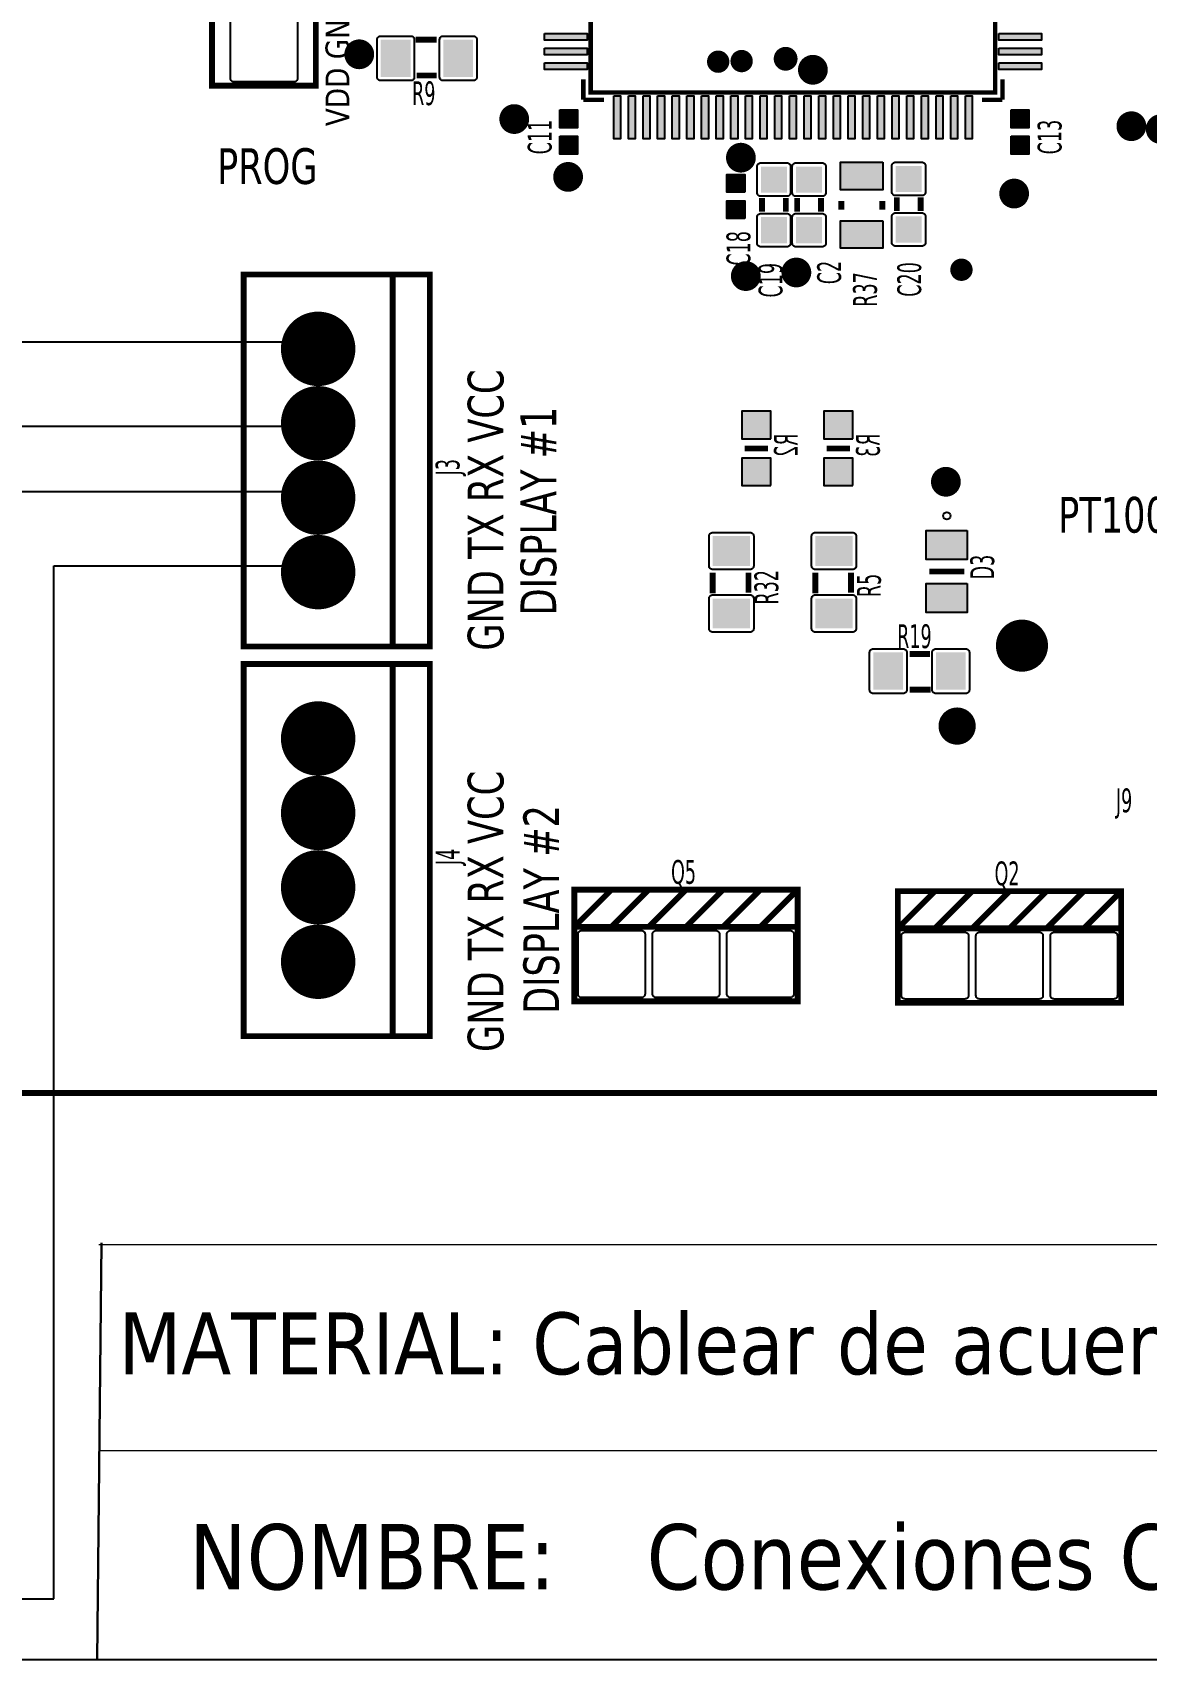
# Model space of a CAD drawing. Header units: millimetres. Extents: x 123.5 to 144.3, y 105.4 to 121.6.
# Drawn here: x 133.332 to 135.576, y 105.405 to 108.685 of the extents above; entities that cross this region are included whole.
import ezdxf

# ---------------------------------------------------------------- set-up
doc = ezdxf.new("R2010")
doc.units = ezdxf.units.MM
doc.linetypes.add('CENTERX2', pattern=[20.32, 12.7, -2.54, 2.54, -2.54])
doc.layers.add('DESC', color=250, linetype='Continuous')
doc.layers.add('WIRES', color=7, linetype='Continuous')
doc.styles.add('SLDTEXTSTYLE0', font='tahoma.ttf')
doc.styles.get("Standard").update_dxf_attribs({"font": 'tahoma.ttf'})

# ---------------------------------------------------------------- blocks, each defined once
blk = doc.blocks.new('RPAD')
blk.add_trace([(-0.5, -0.5), (-0.5, 0.5), (0.5, -0.5), (0.5, 0.5)])
blk = doc.blocks.new('EPAD')
at = {"const_width": 0.5}
blk.add_lwpolyline([(-0.25, 0, 1), (0.25, 0, 1)], format="xyb", close=True, dxfattribs=at)
blk = doc.blocks.new('psocboardV2')
for points, const_width in [([(113.3921, 109.2416), (120.0378, 109.2416), (120.0378, 112.3558), (113.3921, 112.3558), (113.3921, 109.2416)], 0.00787), ([(113.3921, 109.2416), (120.0378, 109.2416), (120.0378, 112.3558), (113.3921, 112.3558), (113.3921, 109.2416)], 0.00787), ([(113.3921, 109.2416), (120.0378, 109.2416), (120.0378, 112.3558), (113.3921, 112.3558), (113.3921, 109.2416)], 0.00787), ([(117.6696, 111.1294), (117.6696, 110.5861), (118.213, 110.5861), (118.213, 111.1294), (117.6696, 111.1294)], 0.006), ([(117.6696, 111.1294), (117.6696, 110.5861), (118.213, 110.5861), (118.213, 111.1294), (117.6696, 111.1294)], 0.006), ([(117.6696, 111.1294), (117.6696, 110.5861), (118.213, 110.5861), (118.213, 111.1294), (117.6696, 111.1294)], 0.006), ([(117.161, 110.5952), (117.3004, 110.5952), (117.3004, 111.0952), (117.161, 111.0952), (117.161, 110.5952)], 0.00787), ([(117.161, 110.5952), (117.3004, 110.5952), (117.3004, 111.0952), (117.161, 111.0952), (117.161, 110.5952)], 0.00787), ([(117.161, 110.5952), (117.3004, 110.5952), (117.3004, 111.0952), (117.161, 111.0952), (117.161, 110.5952)], 0.00787), ([(117.4627, 110.657), (117.4347, 110.657)], 0.00787), ([(117.4627, 110.657), (117.4347, 110.657)], 0.00787), ([(117.4627, 110.657), (117.4347, 110.657)], 0.00787), ([(117.4627, 110.609), (117.4357, 110.609)], 0.00787), ([(117.4627, 110.609), (117.4357, 110.609)], 0.00787), ([(117.4627, 110.609), (117.4357, 110.609)], 0.00787), ([(117.6598, 110.6038), (117.6598, 110.5763)], 0.006), ([(117.6598, 110.6038), (117.6598, 110.5763)], 0.006), ([(117.6598, 110.6038), (117.6598, 110.5763)], 0.006), ([(118.2228, 110.5763), (118.2228, 110.6038)], 0.006), ([(118.2228, 110.5763), (118.2228, 110.6038)], 0.006), ([(118.2228, 110.5763), (118.2228, 110.6038)], 0.006), ([(117.6598, 110.5763), (117.6874, 110.5763)], 0.006), ([(117.6598, 110.5763), (117.6874, 110.5763)], 0.006), ([(117.6598, 110.5763), (117.6874, 110.5763)], 0.006), ([(118.1952, 110.5763), (118.2228, 110.5763)], 0.006), ([(118.1952, 110.5763), (118.2228, 110.5763)], 0.006), ([(118.1952, 110.5763), (118.2228, 110.5763)], 0.006), ([(117.8997, 110.4261), (117.8997, 110.4441)], 0.00787), ([(117.8997, 110.4261), (117.8997, 110.4441)], 0.00787), ([(117.8997, 110.4261), (117.8997, 110.4441)], 0.00787), ([(117.9317, 110.4261), (117.9317, 110.4441)], 0.00787), ([(117.9317, 110.4261), (117.9317, 110.4441)], 0.00787), ([(117.9317, 110.4261), (117.9317, 110.4441)], 0.00787), ([(117.947, 110.4261), (117.947, 110.4441)], 0.00787), ([(117.947, 110.4261), (117.947, 110.4441)], 0.00787), ([(117.947, 110.4261), (117.947, 110.4441)], 0.00787), ([(117.979, 110.4261), (117.979, 110.4441)], 0.00787), ([(117.979, 110.4261), (117.979, 110.4441)], 0.00787), ([(117.979, 110.4261), (117.979, 110.4441)], 0.00787), ([(118.0808, 110.445), (118.0808, 110.427)], 0.00787), ([(118.0808, 110.445), (118.0808, 110.427)], 0.00787), ([(118.0808, 110.445), (118.0808, 110.427)], 0.00787), ([(118.1128, 110.445), (118.1128, 110.427)], 0.00787), ([(118.1128, 110.445), (118.1128, 110.427)], 0.00787), ([(118.1128, 110.445), (118.1128, 110.427)], 0.00787), ([(118.0063, 110.4405), (118.0063, 110.4286)], 0.00787), ([(118.0063, 110.4405), (118.0063, 110.4286)], 0.00787), ([(118.0063, 110.4405), (118.0063, 110.4286)], 0.00787), ([(118.0614, 110.4405), (118.0614, 110.4286)], 0.00787), ([(118.0614, 110.4405), (118.0614, 110.4286)], 0.00787), ([(118.0614, 110.4405), (118.0614, 110.4286)], 0.00787), ([(117.2035, 109.8416), (117.4535, 109.8416), (117.4535, 110.3416), (117.2035, 110.3416), (117.2035, 109.8416)], 0.00787), ([(117.2035, 109.8416), (117.4535, 109.8416), (117.4535, 110.3416), (117.2035, 110.3416), (117.2035, 109.8416)], 0.00787), ([(117.2035, 109.8416), (117.4535, 109.8416), (117.4535, 110.3416), (117.2035, 110.3416), (117.2035, 109.8416)], 0.00787), ([(117.4035, 110.3416), (117.4035, 109.8416)], 0.00787), ([(117.4035, 110.3416), (117.4035, 109.8416)], 0.00787), ([(117.4035, 110.3416), (117.4035, 109.8416)], 0.00787), ([(117.9078, 110.1078), (117.8763, 110.1078)], 0.00787), ([(117.9078, 110.1078), (117.8763, 110.1078)], 0.00787), ([(117.9078, 110.1078), (117.8763, 110.1078)], 0.00787), ([(118.0181, 110.1078), (117.9866, 110.1078)], 0.00787), ([(118.0181, 110.1078), (117.9866, 110.1078)], 0.00787), ([(118.0181, 110.1078), (117.9866, 110.1078)], 0.00787), ([(117.8336, 109.941), (117.8336, 109.913)], 0.00787), ([(117.8336, 109.941), (117.8336, 109.913)], 0.00787), ([(117.8336, 109.941), (117.8336, 109.913)], 0.00787), ([(117.8816, 109.941), (117.8816, 109.914)], 0.00787), ([(117.8816, 109.941), (117.8816, 109.914)], 0.00787), ([(117.8816, 109.941), (117.8816, 109.914)], 0.00787), ([(117.9714, 109.941), (117.9714, 109.913)], 0.00787), ([(117.9714, 109.941), (117.9714, 109.913)], 0.00787), ([(117.9714, 109.941), (117.9714, 109.913)], 0.00787), ([(118.0194, 109.941), (118.0194, 109.914)], 0.00787), ([(118.0194, 109.941), (118.0194, 109.914)], 0.00787), ([(118.0194, 109.941), (118.0194, 109.914)], 0.00787), ([(118.1716, 109.9424), (118.1244, 109.9424)], 0.00787), ([(118.1716, 109.9424), (118.1244, 109.9424)], 0.00787), ([(118.1716, 109.9424), (118.1244, 109.9424)], 0.00787), ([(118.0983, 109.8316), (118.1253, 109.8316)], 0.00787), ([(118.0983, 109.8316), (118.1253, 109.8316)], 0.00787), ([(118.0983, 109.8316), (118.1253, 109.8316)], 0.00787), ([(117.2035, 109.318), (117.4535, 109.318), (117.4535, 109.818), (117.2035, 109.818), (117.2035, 109.318)], 0.00787), ([(117.2035, 109.318), (117.4535, 109.318), (117.4535, 109.818), (117.2035, 109.818), (117.2035, 109.318)], 0.00787), ([(117.2035, 109.318), (117.4535, 109.318), (117.4535, 109.818), (117.2035, 109.818), (117.2035, 109.318)], 0.00787), ([(117.4035, 109.818), (117.4035, 109.318)], 0.00787), ([(117.4035, 109.818), (117.4035, 109.318)], 0.00787), ([(117.4035, 109.818), (117.4035, 109.318)], 0.00787), ([(118.0983, 109.7836), (118.1263, 109.7836)], 0.00787), ([(118.0983, 109.7836), (118.1263, 109.7836)], 0.00787), ([(118.0983, 109.7836), (118.1263, 109.7836)], 0.00787), ([(117.6476, 109.4649), (117.6476, 109.5149), (117.9476, 109.5149), (117.9476, 109.4649)], 0.00787), ([(117.6476, 109.4649), (117.6976, 109.5149)], 0.00787), ([(117.6476, 109.4649), (117.6476, 109.5149), (117.9476, 109.5149), (117.9476, 109.4649)], 0.00787), ([(117.6476, 109.4649), (117.6976, 109.5149)], 0.00787), ([(117.6476, 109.4649), (117.6476, 109.5149), (117.9476, 109.5149), (117.9476, 109.4649)], 0.00787), ([(117.6476, 109.4649), (117.6976, 109.5149)], 0.00787), ([(117.6976, 109.4649), (117.7476, 109.5149)], 0.00787), ([(117.6976, 109.4649), (117.7476, 109.5149)], 0.00787), ([(117.6976, 109.4649), (117.7476, 109.5149)], 0.00787), ([(117.7476, 109.4649), (117.7976, 109.5149)], 0.00787), ([(117.7476, 109.4649), (117.7976, 109.5149)], 0.00787), ([(117.7476, 109.4649), (117.7976, 109.5149)], 0.00787), ([(117.7976, 109.4649), (117.8476, 109.5149)], 0.00787), ([(117.7976, 109.4649), (117.8476, 109.5149)], 0.00787), ([(117.7976, 109.4649), (117.8476, 109.5149)], 0.00787), ([(117.8476, 109.4649), (117.8976, 109.5149)], 0.00787), ([(117.8476, 109.4649), (117.8976, 109.5149)], 0.00787), ([(117.8476, 109.4649), (117.8976, 109.5149)], 0.00787), ([(117.8976, 109.4649), (117.9476, 109.5149)], 0.00787), ([(117.8976, 109.4649), (117.9476, 109.5149)], 0.00787), ([(117.8976, 109.4649), (117.9476, 109.5149)], 0.00787), ([(118.0822, 109.4629), (118.0822, 109.5129), (118.3822, 109.5129), (118.3822, 109.4629)], 0.00787), ([(118.0822, 109.4629), (118.1322, 109.5129)], 0.00787), ([(118.0822, 109.4629), (118.0822, 109.5129), (118.3822, 109.5129), (118.3822, 109.4629)], 0.00787), ([(118.0822, 109.4629), (118.1322, 109.5129)], 0.00787), ([(118.0822, 109.4629), (118.0822, 109.5129), (118.3822, 109.5129), (118.3822, 109.4629)], 0.00787), ([(118.0822, 109.4629), (118.1322, 109.5129)], 0.00787), ([(118.1322, 109.4629), (118.1822, 109.5129)], 0.00787), ([(118.1322, 109.4629), (118.1822, 109.5129)], 0.00787), ([(118.1322, 109.4629), (118.1822, 109.5129)], 0.00787), ([(118.1822, 109.4629), (118.2322, 109.5129)], 0.00787), ([(118.1822, 109.4629), (118.2322, 109.5129)], 0.00787), ([(118.1822, 109.4629), (118.2322, 109.5129)], 0.00787), ([(118.2322, 109.4629), (118.2822, 109.5129)], 0.00787), ([(118.2322, 109.4629), (118.2822, 109.5129)], 0.00787), ([(118.2322, 109.4629), (118.2822, 109.5129)], 0.00787), ([(118.2822, 109.4629), (118.3322, 109.5129)], 0.00787), ([(118.2822, 109.4629), (118.3322, 109.5129)], 0.00787), ([(118.2822, 109.4629), (118.3322, 109.5129)], 0.00787), ([(118.3322, 109.4629), (118.3822, 109.5129)], 0.00787), ([(118.3322, 109.4629), (118.3822, 109.5129)], 0.00787), ([(118.3322, 109.4629), (118.3822, 109.5129)], 0.00787), ([(117.6476, 109.3649), (117.9476, 109.3649), (117.9476, 109.4649), (117.6476, 109.4649), (117.6476, 109.3649)], 0.00787), ([(117.6476, 109.3649), (117.9476, 109.3649), (117.9476, 109.4649), (117.6476, 109.4649), (117.6476, 109.3649)], 0.00787), ([(117.6476, 109.3649), (117.9476, 109.3649), (117.9476, 109.4649), (117.6476, 109.4649), (117.6476, 109.3649)], 0.00787), ([(118.0822, 109.3629), (118.3822, 109.3629), (118.3822, 109.4629), (118.0822, 109.4629), (118.0822, 109.3629)], 0.00787), ([(118.0822, 109.3629), (118.3822, 109.3629), (118.3822, 109.4629), (118.0822, 109.4629), (118.0822, 109.3629)], 0.00787), ([(118.0822, 109.3629), (118.3822, 109.3629), (118.3822, 109.4629), (118.0822, 109.4629), (118.0822, 109.3629)], 0.00787)]:
    blk.add_lwpolyline(points, dxfattribs=dict(const_width=const_width))
blk.add_lwpolyline([(117.2757, 110.6852), (117.2757, 110.6052), (117.2756, 110.6042), (117.2753, 110.6032), (117.2748, 110.6024), (117.2742, 110.6016), (117.2735, 110.601), (117.2726, 110.6006), (117.2717, 110.6003), (117.2707, 110.6002), (117.1907, 110.6002), (117.1896, 110.6003), (117.1887, 110.6006), (117.1879, 110.601), (117.1871, 110.6016), (117.1865, 110.6024), (117.1861, 110.6032), (117.1858, 110.6042), (117.1857, 110.6052), (117.1857, 110.6052), (117.1857, 110.6852)])
for points in [[(117.6074, 110.6654), (117.6649, 110.6654), (117.6649, 110.6564), (117.6074, 110.6564), (117.6074, 110.6654)], [(118.2177, 110.6654), (118.2752, 110.6654), (118.2752, 110.6564), (118.2177, 110.6564), (118.2177, 110.6654)], [(117.4277, 110.602), (117.3877, 110.602), (117.3867, 110.6021), (117.3858, 110.6024), (117.3849, 110.6028), (117.3842, 110.6034), (117.3836, 110.6042), (117.3831, 110.605), (117.3828, 110.606), (117.3827, 110.607), (117.3827, 110.657), (117.3828, 110.658), (117.3831, 110.659), (117.3836, 110.6598), (117.3842, 110.6605), (117.3849, 110.6612), (117.3858, 110.6616), (117.3867, 110.6619), (117.3877, 110.662), (117.4277, 110.662), (117.4288, 110.6619), (117.4297, 110.6616), (117.4306, 110.6612), (117.4313, 110.6605), (117.4319, 110.6598), (117.4324, 110.659), (117.4326, 110.658), (117.4327, 110.657), (117.4327, 110.607), (117.4326, 110.606), (117.4324, 110.605), (117.4319, 110.6042), (117.4313, 110.6034), (117.4306, 110.6028), (117.4297, 110.6024), (117.4288, 110.6021), (117.4277, 110.602)], [(117.5117, 110.602), (117.4717, 110.602), (117.4707, 110.6021), (117.4698, 110.6024), (117.4689, 110.6028), (117.4682, 110.6034), (117.4676, 110.6042), (117.4671, 110.605), (117.4668, 110.606), (117.4667, 110.607), (117.4667, 110.657), (117.4668, 110.658), (117.4671, 110.659), (117.4676, 110.6598), (117.4682, 110.6605), (117.4689, 110.6612), (117.4698, 110.6616), (117.4707, 110.6619), (117.4717, 110.662), (117.5117, 110.662), (117.5128, 110.6619), (117.5137, 110.6616), (117.5146, 110.6612), (117.5153, 110.6605), (117.5159, 110.6598), (117.5164, 110.659), (117.5166, 110.658), (117.5167, 110.657), (117.5167, 110.607), (117.5166, 110.606), (117.5164, 110.605), (117.5159, 110.6042), (117.5153, 110.6034), (117.5146, 110.6028), (117.5137, 110.6024), (117.5128, 110.6021), (117.5117, 110.602)], [(117.6074, 110.6457), (117.6649, 110.6457), (117.6649, 110.6367), (117.6074, 110.6367), (117.6074, 110.6457)], [(118.2177, 110.6457), (118.2752, 110.6457), (118.2752, 110.6367), (118.2177, 110.6367), (118.2177, 110.6457)], [(117.6074, 110.6261), (117.6649, 110.6261), (117.6649, 110.6171), (117.6074, 110.6171), (117.6074, 110.6261)], [(118.2177, 110.6261), (118.2752, 110.6261), (118.2752, 110.6171), (118.2177, 110.6171), (118.2177, 110.6261)], [(117.7006, 110.5814), (117.7096, 110.5814), (117.7096, 110.5239), (117.7006, 110.5239), (117.7006, 110.5814)], [(117.7203, 110.5814), (117.7293, 110.5814), (117.7293, 110.5239), (117.7203, 110.5239), (117.7203, 110.5814)], [(117.7399, 110.5814), (117.7489, 110.5814), (117.7489, 110.5239), (117.7399, 110.5239), (117.7399, 110.5814)], [(117.7596, 110.5814), (117.7686, 110.5814), (117.7686, 110.5239), (117.7596, 110.5239), (117.7596, 110.5814)], [(117.7793, 110.5814), (117.7883, 110.5814), (117.7883, 110.5239), (117.7793, 110.5239), (117.7793, 110.5814)], [(117.799, 110.5814), (117.808, 110.5814), (117.808, 110.5239), (117.799, 110.5239), (117.799, 110.5814)], [(117.8187, 110.5814), (117.8277, 110.5814), (117.8277, 110.5239), (117.8187, 110.5239), (117.8187, 110.5814)], [(117.8384, 110.5814), (117.8474, 110.5814), (117.8474, 110.5239), (117.8384, 110.5239), (117.8384, 110.5814)], [(117.8581, 110.5814), (117.8671, 110.5814), (117.8671, 110.5239), (117.8581, 110.5239), (117.8581, 110.5814)], [(117.8777, 110.5814), (117.8867, 110.5814), (117.8867, 110.5239), (117.8777, 110.5239), (117.8777, 110.5814)], [(117.8974, 110.5814), (117.9064, 110.5814), (117.9064, 110.5239), (117.8974, 110.5239), (117.8974, 110.5814)], [(117.9171, 110.5814), (117.9261, 110.5814), (117.9261, 110.5239), (117.9171, 110.5239), (117.9171, 110.5814)], [(117.9368, 110.5814), (117.9458, 110.5814), (117.9458, 110.5239), (117.9368, 110.5239), (117.9368, 110.5814)], [(117.9565, 110.5814), (117.9655, 110.5814), (117.9655, 110.5239), (117.9565, 110.5239), (117.9565, 110.5814)], [(117.9762, 110.5814), (117.9852, 110.5814), (117.9852, 110.5239), (117.9762, 110.5239), (117.9762, 110.5814)], [(117.9959, 110.5814), (118.0049, 110.5814), (118.0049, 110.5239), (117.9959, 110.5239), (117.9959, 110.5814)], [(118.0155, 110.5814), (118.0245, 110.5814), (118.0245, 110.5239), (118.0155, 110.5239), (118.0155, 110.5814)], [(118.0352, 110.5814), (118.0442, 110.5814), (118.0442, 110.5239), (118.0352, 110.5239), (118.0352, 110.5814)], [(118.0549, 110.5814), (118.0639, 110.5814), (118.0639, 110.5239), (118.0549, 110.5239), (118.0549, 110.5814)], [(118.0746, 110.5814), (118.0836, 110.5814), (118.0836, 110.5239), (118.0746, 110.5239), (118.0746, 110.5814)], [(118.0943, 110.5814), (118.1033, 110.5814), (118.1033, 110.5239), (118.0943, 110.5239), (118.0943, 110.5814)], [(118.114, 110.5814), (118.123, 110.5814), (118.123, 110.5239), (118.114, 110.5239), (118.114, 110.5814)], [(118.1336, 110.5814), (118.1426, 110.5814), (118.1426, 110.5239), (118.1336, 110.5239), (118.1336, 110.5814)], [(118.1533, 110.5814), (118.1623, 110.5814), (118.1623, 110.5239), (118.1533, 110.5239), (118.1533, 110.5814)], [(118.173, 110.5814), (118.182, 110.5814), (118.182, 110.5239), (118.173, 110.5239), (118.173, 110.5814)], [(117.6281, 110.5627), (117.6521, 110.5627), (117.6521, 110.5387), (117.6281, 110.5387), (117.6281, 110.5627)], [(118.2344, 110.5627), (118.2584, 110.5627), (118.2584, 110.5387), (118.2344, 110.5387), (118.2344, 110.5627)], [(117.6281, 110.5273), (117.6521, 110.5273), (117.6521, 110.5033), (117.6281, 110.5033), (117.6281, 110.5273)], [(118.2344, 110.5273), (118.2584, 110.5273), (118.2584, 110.5033), (118.2344, 110.5033), (118.2344, 110.5273)], [(117.8932, 110.4516), (117.8932, 110.4866), (117.8933, 110.4876), (117.8936, 110.4886), (117.894, 110.4894), (117.8947, 110.4901), (117.8954, 110.4907), (117.8962, 110.4912), (117.8972, 110.4915), (117.8982, 110.4916), (117.9332, 110.4916), (117.9342, 110.4915), (117.9352, 110.4912), (117.936, 110.4907), (117.9368, 110.4901), (117.9374, 110.4894), (117.9378, 110.4886), (117.9381, 110.4876), (117.9382, 110.4866), (117.9382, 110.4516), (117.9381, 110.4506), (117.9378, 110.4496), (117.9374, 110.4488), (117.9368, 110.448), (117.936, 110.4474), (117.9352, 110.447), (117.9342, 110.4467), (117.9332, 110.4466), (117.8982, 110.4466), (117.8972, 110.4467), (117.8962, 110.447), (117.8954, 110.4474), (117.8947, 110.448), (117.894, 110.4488), (117.8936, 110.4496), (117.8933, 110.4506), (117.8932, 110.4516)], [(117.9405, 110.4516), (117.9405, 110.4866), (117.9406, 110.4876), (117.9408, 110.4886), (117.9413, 110.4894), (117.9419, 110.4901), (117.9426, 110.4907), (117.9435, 110.4912), (117.9444, 110.4915), (117.9455, 110.4916), (117.9805, 110.4916), (117.9815, 110.4915), (117.9824, 110.4912), (117.9833, 110.4907), (117.984, 110.4901), (117.9846, 110.4894), (117.9851, 110.4886), (117.9854, 110.4876), (117.9855, 110.4866), (117.9855, 110.4516), (117.9854, 110.4506), (117.9851, 110.4496), (117.9846, 110.4488), (117.984, 110.448), (117.9833, 110.4474), (117.9824, 110.447), (117.9815, 110.4467), (117.9805, 110.4466), (117.9455, 110.4466), (117.9444, 110.4467), (117.9435, 110.447), (117.9426, 110.4474), (117.9419, 110.448), (117.9413, 110.4488), (117.9408, 110.4496), (117.9406, 110.4506), (117.9405, 110.4516)], [(118.0623, 110.4924), (118.0623, 110.4554), (118.0053, 110.4554), (118.0053, 110.4924), (118.0623, 110.4924)], [(118.1193, 110.4875), (118.1193, 110.4525), (118.1192, 110.4515), (118.1189, 110.4505), (118.1185, 110.4497), (118.1179, 110.4489), (118.1171, 110.4483), (118.1163, 110.4479), (118.1153, 110.4476), (118.1143, 110.4475), (118.0793, 110.4475), (118.0783, 110.4476), (118.0773, 110.4479), (118.0765, 110.4483), (118.0758, 110.4489), (118.0752, 110.4497), (118.0747, 110.4505), (118.0744, 110.4515), (118.0743, 110.4525), (118.0743, 110.4875), (118.0744, 110.4885), (118.0747, 110.4894), (118.0752, 110.4903), (118.0758, 110.491), (118.0765, 110.4916), (118.0773, 110.4921), (118.0783, 110.4924), (118.0793, 110.4925), (118.1143, 110.4925), (118.1153, 110.4924), (118.1163, 110.4921), (118.1171, 110.4916), (118.1179, 110.491), (118.1185, 110.4903), (118.1189, 110.4894), (118.1192, 110.4885), (118.1193, 110.4875)], [(117.8765, 110.4521), (117.8525, 110.4521), (117.8525, 110.4761), (117.8765, 110.4761), (117.8765, 110.4521)], [(117.8765, 110.4166), (117.8525, 110.4166), (117.8525, 110.4406), (117.8765, 110.4406), (117.8765, 110.4166)], [(117.8932, 110.3836), (117.8932, 110.4186), (117.8933, 110.4196), (117.8936, 110.4206), (117.894, 110.4214), (117.8947, 110.4221), (117.8954, 110.4227), (117.8962, 110.4232), (117.8972, 110.4235), (117.8982, 110.4236), (117.9332, 110.4236), (117.9342, 110.4235), (117.9352, 110.4232), (117.936, 110.4227), (117.9368, 110.4221), (117.9374, 110.4214), (117.9378, 110.4206), (117.9381, 110.4196), (117.9382, 110.4186), (117.9382, 110.3836), (117.9381, 110.3826), (117.9378, 110.3816), (117.9374, 110.3808), (117.9368, 110.38), (117.936, 110.3794), (117.9352, 110.379), (117.9342, 110.3787), (117.9332, 110.3786), (117.8982, 110.3786), (117.8972, 110.3787), (117.8962, 110.379), (117.8954, 110.3794), (117.8947, 110.38), (117.894, 110.3808), (117.8936, 110.3816), (117.8933, 110.3826), (117.8932, 110.3836)], [(117.9405, 110.3836), (117.9405, 110.4186), (117.9406, 110.4196), (117.9408, 110.4206), (117.9413, 110.4214), (117.9419, 110.4221), (117.9426, 110.4227), (117.9435, 110.4232), (117.9444, 110.4235), (117.9455, 110.4236), (117.9805, 110.4236), (117.9815, 110.4235), (117.9824, 110.4232), (117.9833, 110.4227), (117.984, 110.4221), (117.9846, 110.4214), (117.9851, 110.4206), (117.9854, 110.4196), (117.9855, 110.4186), (117.9855, 110.3836), (117.9854, 110.3826), (117.9851, 110.3816), (117.9846, 110.3808), (117.984, 110.38), (117.9833, 110.3794), (117.9824, 110.379), (117.9815, 110.3787), (117.9805, 110.3786), (117.9455, 110.3786), (117.9444, 110.3787), (117.9435, 110.379), (117.9426, 110.3794), (117.9419, 110.38), (117.9413, 110.3808), (117.9408, 110.3816), (117.9406, 110.3826), (117.9405, 110.3836)], [(118.0623, 110.4137), (118.0623, 110.3767), (118.0053, 110.3767), (118.0053, 110.4137), (118.0623, 110.4137)], [(118.1193, 110.4195), (118.1193, 110.3845), (118.1192, 110.3835), (118.1189, 110.3825), (118.1185, 110.3817), (118.1179, 110.3809), (118.1171, 110.3803), (118.1163, 110.3799), (118.1153, 110.3796), (118.1143, 110.3795), (118.0793, 110.3795), (118.0783, 110.3796), (118.0773, 110.3799), (118.0765, 110.3803), (118.0758, 110.3809), (118.0752, 110.3817), (118.0747, 110.3825), (118.0744, 110.3835), (118.0743, 110.3845), (118.0743, 110.4195), (118.0744, 110.4205), (118.0747, 110.4214), (118.0752, 110.4223), (118.0758, 110.423), (118.0765, 110.4236), (118.0773, 110.4241), (118.0783, 110.4244), (118.0793, 110.4245), (118.1143, 110.4245), (118.1153, 110.4244), (118.1163, 110.4241), (118.1171, 110.4236), (118.1179, 110.423), (118.1185, 110.4223), (118.1189, 110.4214), (118.1192, 110.4205), (118.1193, 110.4195)], [(117.9116, 110.1208), (117.9116, 110.1578), (117.8726, 110.1578), (117.8726, 110.1208), (117.9116, 110.1208)], [(118.0218, 110.1208), (118.0218, 110.1578), (117.9828, 110.1578), (117.9828, 110.1208), (118.0218, 110.1208)], [(117.9116, 110.0578), (117.9116, 110.0948), (117.8726, 110.0948), (117.8726, 110.0578), (117.9116, 110.0578)], [(118.0218, 110.0578), (118.0218, 110.0948), (117.9828, 110.0948), (117.9828, 110.0578), (118.0218, 110.0578)], [(117.8886, 109.99), (117.8886, 109.95), (117.8885, 109.949), (117.8882, 109.948), (117.8878, 109.9472), (117.8872, 109.9464), (117.8864, 109.9458), (117.8856, 109.9454), (117.8846, 109.9451), (117.8836, 109.945), (117.8336, 109.945), (117.8326, 109.9451), (117.8317, 109.9454), (117.8308, 109.9458), (117.8301, 109.9464), (117.8295, 109.9472), (117.829, 109.948), (117.8287, 109.949), (117.8286, 109.95), (117.8286, 109.99), (117.8287, 109.991), (117.829, 109.9919), (117.8295, 109.9928), (117.8301, 109.9935), (117.8308, 109.9941), (117.8317, 109.9946), (117.8326, 109.9949), (117.8336, 109.995), (117.8836, 109.995), (117.8846, 109.9949), (117.8856, 109.9946), (117.8864, 109.9941), (117.8872, 109.9935), (117.8878, 109.9928), (117.8882, 109.9919), (117.8885, 109.991), (117.8886, 109.99)], [(118.0264, 109.99), (118.0264, 109.95), (118.0263, 109.949), (118.026, 109.948), (118.0256, 109.9472), (118.025, 109.9464), (118.0242, 109.9458), (118.0234, 109.9454), (118.0224, 109.9451), (118.0214, 109.945), (117.9714, 109.945), (117.9704, 109.9451), (117.9694, 109.9454), (117.9686, 109.9458), (117.9679, 109.9464), (117.9673, 109.9472), (117.9668, 109.948), (117.9665, 109.949), (117.9664, 109.95), (117.9664, 109.99), (117.9665, 109.991), (117.9668, 109.9919), (117.9673, 109.9928), (117.9679, 109.9935), (117.9686, 109.9941), (117.9694, 109.9946), (117.9704, 109.9949), (117.9714, 109.995), (118.0214, 109.995), (118.0224, 109.9949), (118.0234, 109.9946), (118.0242, 109.9941), (118.025, 109.9935), (118.0256, 109.9928), (118.026, 109.9919), (118.0263, 109.991), (118.0264, 109.99)], [(118.1755, 109.9974), (118.1755, 109.9584), (118.1205, 109.9584), (118.1205, 109.9974), (118.1755, 109.9974)], [(118.1755, 109.9265), (118.1755, 109.8875), (118.1205, 109.8875), (118.1205, 109.9265), (118.1755, 109.9265)], [(117.8886, 109.906), (117.8886, 109.866), (117.8885, 109.865), (117.8882, 109.864), (117.8878, 109.8632), (117.8872, 109.8624), (117.8864, 109.8618), (117.8856, 109.8614), (117.8846, 109.8611), (117.8836, 109.861), (117.8336, 109.861), (117.8326, 109.8611), (117.8317, 109.8614), (117.8308, 109.8618), (117.8301, 109.8624), (117.8295, 109.8632), (117.829, 109.864), (117.8287, 109.865), (117.8286, 109.866), (117.8286, 109.906), (117.8287, 109.907), (117.829, 109.9079), (117.8295, 109.9088), (117.8301, 109.9095), (117.8308, 109.9101), (117.8317, 109.9106), (117.8326, 109.9109), (117.8336, 109.911), (117.8836, 109.911), (117.8846, 109.9109), (117.8856, 109.9106), (117.8864, 109.9101), (117.8872, 109.9095), (117.8878, 109.9088), (117.8882, 109.9079), (117.8885, 109.907), (117.8886, 109.906)], [(118.0264, 109.906), (118.0264, 109.866), (118.0263, 109.865), (118.026, 109.864), (118.0256, 109.8632), (118.025, 109.8624), (118.0242, 109.8618), (118.0234, 109.8614), (118.0224, 109.8611), (118.0214, 109.861), (117.9714, 109.861), (117.9704, 109.8611), (117.9694, 109.8614), (117.9686, 109.8618), (117.9679, 109.8624), (117.9673, 109.8632), (117.9668, 109.864), (117.9665, 109.865), (117.9664, 109.866), (117.9664, 109.906), (117.9665, 109.907), (117.9668, 109.9079), (117.9673, 109.9088), (117.9679, 109.9095), (117.9686, 109.9101), (117.9694, 109.9106), (117.9704, 109.9109), (117.9714, 109.911), (118.0214, 109.911), (118.0224, 109.9109), (118.0234, 109.9106), (118.0242, 109.9101), (118.025, 109.9095), (118.0256, 109.9088), (118.026, 109.9079), (118.0263, 109.907), (118.0264, 109.906)], [(118.0493, 109.8386), (118.0893, 109.8386), (118.0903, 109.8385), (118.0912, 109.8382), (118.0921, 109.8377), (118.0928, 109.8371), (118.0934, 109.8364), (118.0939, 109.8355), (118.0942, 109.8346), (118.0943, 109.8336), (118.0943, 109.7836), (118.0942, 109.7825), (118.0939, 109.7816), (118.0934, 109.7807), (118.0928, 109.78), (118.0921, 109.7794), (118.0912, 109.7789), (118.0903, 109.7787), (118.0893, 109.7786), (118.0493, 109.7786), (118.0482, 109.7787), (118.0473, 109.7789), (118.0464, 109.7794), (118.0457, 109.78), (118.0451, 109.7807), (118.0446, 109.7816), (118.0444, 109.7825), (118.0443, 109.7836), (118.0443, 109.8336), (118.0444, 109.8346), (118.0446, 109.8355), (118.0451, 109.8364), (118.0457, 109.8371), (118.0464, 109.8377), (118.0473, 109.8382), (118.0482, 109.8385), (118.0493, 109.8386)], [(118.1333, 109.8386), (118.1733, 109.8386), (118.1743, 109.8385), (118.1752, 109.8382), (118.1761, 109.8377), (118.1768, 109.8371), (118.1774, 109.8364), (118.1779, 109.8355), (118.1782, 109.8346), (118.1783, 109.8336), (118.1783, 109.7836), (118.1782, 109.7825), (118.1779, 109.7816), (118.1774, 109.7807), (118.1768, 109.78), (118.1761, 109.7794), (118.1752, 109.7789), (118.1743, 109.7787), (118.1733, 109.7786), (118.1333, 109.7786), (118.1322, 109.7787), (118.1313, 109.7789), (118.1304, 109.7794), (118.1297, 109.78), (118.1291, 109.7807), (118.1286, 109.7816), (118.1284, 109.7825), (118.1283, 109.7836), (118.1283, 109.8336), (118.1284, 109.8346), (118.1286, 109.8355), (118.1291, 109.8364), (118.1297, 109.8371), (118.1304, 109.8377), (118.1313, 109.8382), (118.1322, 109.8385), (118.1333, 109.8386)], [(117.6576, 109.4599), (117.7376, 109.4599), (117.7386, 109.4598), (117.7396, 109.4595), (117.7404, 109.459), (117.7412, 109.4584), (117.7418, 109.4577), (117.7422, 109.4568), (117.7425, 109.4559), (117.7426, 109.4549), (117.7426, 109.3749), (117.7425, 109.3738), (117.7422, 109.3729), (117.7418, 109.372), (117.7412, 109.3713), (117.7404, 109.3707), (117.7396, 109.3702), (117.7386, 109.37), (117.7376, 109.3699), (117.6576, 109.3699), (117.6566, 109.37), (117.6556, 109.3702), (117.6548, 109.3707), (117.654, 109.3713), (117.6534, 109.372), (117.653, 109.3729), (117.6527, 109.3738), (117.6526, 109.3749), (117.6526, 109.4549), (117.6527, 109.4559), (117.653, 109.4568), (117.6534, 109.4577), (117.654, 109.4584), (117.6548, 109.459), (117.6556, 109.4595), (117.6566, 109.4598), (117.6576, 109.4599)], [(117.7576, 109.4599), (117.8376, 109.4599), (117.8386, 109.4598), (117.8396, 109.4595), (117.8404, 109.459), (117.8412, 109.4584), (117.8418, 109.4577), (117.8422, 109.4568), (117.8425, 109.4559), (117.8426, 109.4549), (117.8426, 109.3749), (117.8425, 109.3738), (117.8422, 109.3729), (117.8418, 109.372), (117.8412, 109.3713), (117.8404, 109.3707), (117.8396, 109.3702), (117.8386, 109.37), (117.8376, 109.3699), (117.7576, 109.3699), (117.7566, 109.37), (117.7556, 109.3702), (117.7548, 109.3707), (117.754, 109.3713), (117.7534, 109.372), (117.753, 109.3729), (117.7527, 109.3738), (117.7526, 109.3749), (117.7526, 109.4549), (117.7527, 109.4559), (117.753, 109.4568), (117.7534, 109.4577), (117.754, 109.4584), (117.7548, 109.459), (117.7556, 109.4595), (117.7566, 109.4598), (117.7576, 109.4599)], [(117.8576, 109.4599), (117.9376, 109.4599), (117.9386, 109.4598), (117.9396, 109.4595), (117.9404, 109.459), (117.9412, 109.4584), (117.9418, 109.4577), (117.9422, 109.4568), (117.9425, 109.4559), (117.9426, 109.4549), (117.9426, 109.3749), (117.9425, 109.3738), (117.9422, 109.3729), (117.9418, 109.372), (117.9412, 109.3713), (117.9404, 109.3707), (117.9396, 109.3702), (117.9386, 109.37), (117.9376, 109.3699), (117.8576, 109.3699), (117.8566, 109.37), (117.8556, 109.3702), (117.8548, 109.3707), (117.854, 109.3713), (117.8534, 109.372), (117.853, 109.3729), (117.8527, 109.3738), (117.8526, 109.3749), (117.8526, 109.4549), (117.8527, 109.4559), (117.853, 109.4568), (117.8534, 109.4577), (117.854, 109.4584), (117.8548, 109.459), (117.8556, 109.4595), (117.8566, 109.4598), (117.8576, 109.4599)], [(118.0922, 109.4579), (118.1722, 109.4579), (118.1733, 109.4578), (118.1742, 109.4575), (118.1751, 109.4571), (118.1758, 109.4564), (118.1764, 109.4557), (118.1769, 109.4549), (118.1771, 109.4539), (118.1772, 109.4529), (118.1772, 109.3729), (118.1771, 109.3719), (118.1769, 109.3709), (118.1764, 109.3701), (118.1758, 109.3693), (118.1751, 109.3687), (118.1742, 109.3683), (118.1733, 109.368), (118.1722, 109.3679), (118.0922, 109.3679), (118.0912, 109.368), (118.0903, 109.3683), (118.0894, 109.3687), (118.0887, 109.3693), (118.0881, 109.3701), (118.0876, 109.3709), (118.0873, 109.3719), (118.0872, 109.3729), (118.0872, 109.4529), (118.0873, 109.4539), (118.0876, 109.4549), (118.0881, 109.4557), (118.0887, 109.4564), (118.0894, 109.4571), (118.0903, 109.4575), (118.0912, 109.4578), (118.0922, 109.4579)], [(118.1922, 109.4579), (118.2722, 109.4579), (118.2733, 109.4578), (118.2742, 109.4575), (118.2751, 109.4571), (118.2758, 109.4564), (118.2764, 109.4557), (118.2769, 109.4549), (118.2771, 109.4539), (118.2772, 109.4529), (118.2772, 109.3729), (118.2771, 109.3719), (118.2769, 109.3709), (118.2764, 109.3701), (118.2758, 109.3693), (118.2751, 109.3687), (118.2742, 109.3683), (118.2733, 109.368), (118.2722, 109.3679), (118.1922, 109.3679), (118.1912, 109.368), (118.1903, 109.3683), (118.1894, 109.3687), (118.1887, 109.3693), (118.1881, 109.3701), (118.1876, 109.3709), (118.1873, 109.3719), (118.1872, 109.3729), (118.1872, 109.4529), (118.1873, 109.4539), (118.1876, 109.4549), (118.1881, 109.4557), (118.1887, 109.4564), (118.1894, 109.4571), (118.1903, 109.4575), (118.1912, 109.4578), (118.1922, 109.4579)], [(118.2922, 109.4579), (118.3722, 109.4579), (118.3733, 109.4578), (118.3742, 109.4575), (118.3751, 109.4571), (118.3758, 109.4564), (118.3764, 109.4557), (118.3769, 109.4549), (118.3771, 109.4539), (118.3772, 109.4529), (118.3772, 109.3729), (118.3771, 109.3719), (118.3769, 109.3709), (118.3764, 109.3701), (118.3758, 109.3693), (118.3751, 109.3687), (118.3742, 109.3683), (118.3733, 109.368), (118.3722, 109.3679), (118.2922, 109.3679), (118.2912, 109.368), (118.2903, 109.3683), (118.2894, 109.3687), (118.2887, 109.3693), (118.2881, 109.3701), (118.2876, 109.3709), (118.2873, 109.3719), (118.2872, 109.3729), (118.2872, 109.4529), (118.2873, 109.4539), (118.2876, 109.4549), (118.2881, 109.4557), (118.2887, 109.4564), (118.2894, 109.4571), (118.2903, 109.4575), (118.2912, 109.4578), (118.2922, 109.4579)]]:
    blk.add_lwpolyline(points, close=True)
blk.add_circle((118.148, 110.0172), 0.00492)
blk.add_circle((118.148, 110.0172), 0.00492)
blk.add_circle((118.148, 110.0172), 0.00492)
for name, p, xscale, yscale in [('RPAD', (117.6362, 110.6609), 0.0575, 0.009), ('RPAD', (118.2464, 110.6609), 0.0575, 0.009), ('EPAD', (117.3587, 110.6374), 0.04, 0.04), ('RPAD', (117.6362, 110.6412), 0.0575, 0.009), ('EPAD', (117.8724, 110.6283), 0.03, 0.03), ('EPAD', (117.9315, 110.6314), 0.032, 0.032), ('RPAD', (118.2464, 110.6412), 0.0575, 0.009), ('RPAD', (117.6362, 110.6216), 0.0575, 0.009), ('EPAD', (117.8409, 110.6275), 0.03, 0.03), ('EPAD', (117.9681, 110.6166), 0.04, 0.04), ('RPAD', (118.2464, 110.6216), 0.0575, 0.009), ('RPAD', (117.7051, 110.5527), 0.009, 0.0575), ('RPAD', (117.7248, 110.5527), 0.009, 0.0575), ('RPAD', (117.7444, 110.5527), 0.009, 0.0575), ('RPAD', (117.7641, 110.5527), 0.009, 0.0575), ('RPAD', (117.7838, 110.5527), 0.009, 0.0575), ('RPAD', (117.8035, 110.5527), 0.009, 0.0575), ('RPAD', (117.8232, 110.5527), 0.009, 0.0575), ('RPAD', (117.8429, 110.5527), 0.009, 0.0575), ('RPAD', (117.8626, 110.5527), 0.009, 0.0575), ('RPAD', (117.8822, 110.5527), 0.009, 0.0575), ('RPAD', (117.9019, 110.5527), 0.009, 0.0575), ('RPAD', (117.9216, 110.5527), 0.009, 0.0575), ('RPAD', (117.9413, 110.5527), 0.009, 0.0575), ('RPAD', (117.961, 110.5527), 0.009, 0.0575), ('RPAD', (117.9807, 110.5527), 0.009, 0.0575), ('RPAD', (118.0004, 110.5527), 0.009, 0.0575), ('RPAD', (118.02, 110.5527), 0.009, 0.0575), ('RPAD', (118.0397, 110.5527), 0.009, 0.0575), ('RPAD', (118.0594, 110.5527), 0.009, 0.0575), ('RPAD', (118.0791, 110.5527), 0.009, 0.0575), ('RPAD', (118.0988, 110.5527), 0.009, 0.0575), ('RPAD', (118.1185, 110.5527), 0.009, 0.0575), ('RPAD', (118.1381, 110.5527), 0.009, 0.0575), ('RPAD', (118.1578, 110.5527), 0.009, 0.0575), ('RPAD', (118.1775, 110.5527), 0.009, 0.0575), ('EPAD', (117.5669, 110.5504), 0.04, 0.04), ('RPAD', (117.6401, 110.5507), 0.024, 0.024), ('RPAD', (118.2464, 110.5507), 0.024, 0.024), ('EPAD', (118.396, 110.5408), 0.04, 0.04), ('EPAD', (118.4354, 110.5369), 0.04, 0.04), ('RPAD', (117.6401, 110.5153), 0.024, 0.024), ('EPAD', (117.8714, 110.4985), 0.04, 0.04), ('RPAD', (118.2464, 110.5153), 0.024, 0.024), ('EPAD', (117.6393, 110.4727), 0.04, 0.04), ('EPAD', (118.2385, 110.4503), 0.04, 0.04), ('EPAD', (117.878, 110.3394), 0.04, 0.04), ('EPAD', (117.9459, 110.3442), 0.04, 0.04), ('EPAD', (118.1677, 110.3479), 0.03, 0.03), ('EPAD', (117.3035, 110.2416), 0.1, 0.1), ('EPAD', (117.3035, 110.1416), 0.1, 0.1), ('EPAD', (117.3035, 110.0416), 0.1, 0.1), ('EPAD', (118.1468, 110.063), 0.04, 0.04), ('EPAD', (117.3035, 109.9416), 0.1, 0.1), ('EPAD', (118.249, 109.8428), 0.07, 0.07), ('RPAD', (118.0693, 109.8086), 0.04, 0.05), ('RPAD', (118.1533, 109.8086), 0.04, 0.05), ('EPAD', (117.3035, 109.718), 0.1, 0.1), ('EPAD', (118.1619, 109.7347), 0.05, 0.05), ('EPAD', (117.3035, 109.618), 0.1, 0.1), ('EPAD', (117.3035, 109.518), 0.1, 0.1), ('EPAD', (117.3035, 109.418), 0.1, 0.1)]:
    blk.add_blockref(name, p, dxfattribs=dict(xscale=xscale, yscale=yscale))
for p, xscale, yscale, rotation in [((117.4077, 110.632), 0.04, 0.05, 180), ((117.4917, 110.632), 0.04, 0.05, 180), ((118.0338, 110.4739), 0.037, 0.057, 270), ((117.8645, 110.4641), 0.024, 0.024, 180), ((117.9157, 110.4691), 0.035, 0.035, 90), ((117.963, 110.4691), 0.035, 0.035, 90), ((118.0968, 110.47), 0.035, 0.035, 270), ((117.8645, 110.4286), 0.024, 0.024, 180), ((117.9157, 110.4011), 0.035, 0.035, 90), ((117.963, 110.4011), 0.035, 0.035, 90), ((118.0338, 110.3952), 0.037, 0.057, 270), ((118.0968, 110.402), 0.035, 0.035, 270), ((117.8921, 110.1393), 0.037, 0.039, 270), ((118.0023, 110.1393), 0.037, 0.039, 270), ((117.8921, 110.0763), 0.037, 0.039, 270), ((118.0023, 110.0763), 0.037, 0.039, 270), ((117.8586, 109.97), 0.04, 0.05, 270), ((117.9964, 109.97), 0.04, 0.05, 270), ((118.148, 109.9779), 0.039, 0.055, 270), ((118.148, 109.907), 0.039, 0.055, 270), ((117.8586, 109.886), 0.04, 0.05, 270), ((117.9964, 109.886), 0.04, 0.05, 270)]:
    blk.add_blockref('RPAD', p, dxfattribs=dict(xscale=xscale, yscale=yscale, rotation=rotation))
for s, height, width, p in [('VDD GND XRES SCK SIO', 0.032, 0.9375, (117.3454, 110.5408)), ('VDD GND XRES SCK SIO', 0.032, 0.9375, (117.3454, 110.5408)), ('VDD GND XRES SCK SIO', 0.032, 0.9375, (117.3454, 110.5408)), ('C11', 0.032, 0.625, (117.6171, 110.503)), ('C11', 0.032, 0.625, (117.6171, 110.503)), ('C11', 0.032, 0.625, (117.6171, 110.503)), ('C13', 0.032, 0.625, (118.3021, 110.503)), ('C13', 0.032, 0.625, (118.3021, 110.503)), ('C13', 0.032, 0.625, (118.3021, 110.503)), ('C18', 0.032, 0.625, (117.8841, 110.3534)), ('C18', 0.032, 0.625, (117.8841, 110.3534)), ('C18', 0.032, 0.625, (117.8841, 110.3534)), ('C19', 0.032, 0.625, (117.9272, 110.3106)), ('C19', 0.032, 0.625, (117.9272, 110.3106)), ('C19', 0.032, 0.625, (117.9272, 110.3106)), ('C2', 0.032, 0.625, (118.0059, 110.3285)), ('C2', 0.032, 0.625, (118.0059, 110.3285)), ('C2', 0.032, 0.625, (118.0059, 110.3285)), ('R37', 0.032, 0.625, (118.0541, 110.2982)), ('R37', 0.032, 0.625, (118.0541, 110.2982)), ('R37', 0.032, 0.625, (118.0541, 110.2982)), ('C20', 0.032, 0.625, (118.1135, 110.3116)), ('C20', 0.032, 0.625, (118.1135, 110.3116)), ('C20', 0.032, 0.625, (118.1135, 110.3116)), ('GND TX RX VCC', 0.048, 0.833333, (117.5524, 109.8361)), ('GND TX RX VCC', 0.048, 0.833333, (117.5524, 109.8361)), ('GND TX RX VCC', 0.048, 0.833333, (117.5524, 109.8361)), ('DISPLAY #1', 0.048, 0.833333, (117.6233, 109.8834)), ('DISPLAY #1', 0.048, 0.833333, (117.6233, 109.8834)), ('DISPLAY #1', 0.048, 0.833333, (117.6233, 109.8834)), ('J3', 0.032, 0.625, (117.4934, 110.0716)), ('J3', 0.032, 0.625, (117.4934, 110.0716)), ('J3', 0.032, 0.625, (117.4934, 110.0716)), ('D3', 0.032, 0.625, (118.2116, 109.9318)), ('D3', 0.032, 0.625, (118.2116, 109.9318)), ('D3', 0.032, 0.625, (118.2116, 109.9318)), ('R32', 0.032, 0.625, (117.9216, 109.898)), ('R32', 0.032, 0.625, (117.9216, 109.898)), ('R32', 0.032, 0.625, (117.9216, 109.898)), ('R5', 0.032, 0.625, (118.0594, 109.908)), ('R5', 0.032, 0.625, (118.0594, 109.908)), ('R5', 0.032, 0.625, (118.0594, 109.908)), ('GND TX RX VCC', 0.048, 0.833333, (117.5524, 109.2968)), ('GND TX RX VCC', 0.048, 0.833333, (117.5524, 109.2968)), ('GND TX RX VCC', 0.048, 0.833333, (117.5524, 109.2968)), ('DISPLAY #2', 0.048, 0.833333, (117.6272, 109.3479)), ('DISPLAY #2', 0.048, 0.833333, (117.6272, 109.3479)), ('DISPLAY #2', 0.048, 0.833333, (117.6272, 109.3479)), ('J4', 0.032, 0.625, (117.4934, 109.548)), ('J4', 0.032, 0.625, (117.4934, 109.548)), ('J4', 0.032, 0.625, (117.4934, 109.548))]:
    blk.add_text(s, height=height, rotation=90, dxfattribs=dict(width=width)).set_placement(p)
for s, height, width, p in [('R9', 0.032, 0.625, (117.4297, 110.5691)), ('R9', 0.032, 0.625, (117.4297, 110.5691)), ('R9', 0.032, 0.625, (117.4297, 110.5691)), ('PROG', 0.048, 0.833333, (117.1677, 110.4632)), ('PROG', 0.048, 0.833333, (117.1677, 110.4632)), ('PROG', 0.048, 0.833333, (117.1677, 110.4632)), ('PT100-3', 0.048, 0.833333, (118.2976, 109.9947)), ('PT100-3', 0.048, 0.833333, (118.2976, 109.9947)), ('PT100-3', 0.048, 0.833333, (118.2976, 109.9947)), ('R19', 0.032, 0.625, (118.0813, 109.8395)), ('R19', 0.032, 0.625, (118.0813, 109.8395)), ('R19', 0.032, 0.625, (118.0813, 109.8395)), ('J9', 0.032, 0.625, (118.3752, 109.6189)), ('J9', 0.032, 0.625, (118.3752, 109.6189)), ('J9', 0.032, 0.625, (118.3752, 109.6189)), ('Q5', 0.032, 0.625, (117.7776, 109.5228)), ('Q5', 0.032, 0.625, (117.7776, 109.5228)), ('Q5', 0.032, 0.625, (117.7776, 109.5228)), ('Q2', 0.032, 0.625, (118.2122, 109.5208)), ('Q2', 0.032, 0.625, (118.2122, 109.5208)), ('Q2', 0.032, 0.625, (118.2122, 109.5208))]:
    blk.add_text(s, height=height, dxfattribs=dict(width=width)).set_placement(p)
at = {"text_generation_flag": 2, "width": 0.625}
for s, p in [('R2', (117.9478, 110.1278)), ('R2', (117.9478, 110.1278)), ('R2', (117.9478, 110.1278)), ('R3', (118.058, 110.1278)), ('R3', (118.058, 110.1278)), ('R3', (118.058, 110.1278))]:
    blk.add_text(s, height=0.032, rotation=90, dxfattribs=at).set_placement(p)

msp = doc.modelspace()

# ---------------------------------------------------------------- linework, layer by layer
at = {"color": 7, "linetype": 'Continuous', "lineweight": 30}
msp.add_line((133.4704, 106.2452), (133.462, 105.4055), dxfattribs=at)
at = {"color": 7, "linetype": 'Continuous', "lineweight": 0}
for p, q in [((139.6906, 106.2413), (133.4651, 106.2413)), ((144.2555, 105.8263), (133.4651, 105.8263))]:
    msp.add_line(p, q, dxfattribs=at)
at = {"color": 7, "linetype": 'Continuous'}
msp.add_line((123.5055, 105.4055), (144.2555, 105.4055), dxfattribs=at)
at = {"color": 7, "linetype": 'CENTERX2', "lineweight": 0}
msp.add_line((133.462, 105.4055), (144.2555, 105.4055), dxfattribs=at)
at = {"layer": 'WIRES'}
for p, q in [((133.8757, 108.0609), (132.9675, 108.0609)), ((133.082, 107.8914), (133.9154, 107.8914)), ((133.9123, 107.7587), (133.2492, 107.7587)), ((133.3742, 105.5276), (133.3742, 107.6096)), ((133.3742, 107.6096), (133.8803, 107.6096)), ((131.3063, 105.5276), (133.3742, 105.5276))]:
    msp.add_line(p, q, dxfattribs=at)

# ---------------------------------------------------------------- block references
at = {"layer": 'DESC', "xscale": 1.5, "yscale": 1.5, "zscale": 1.5}
msp.add_blockref('psocboardV2', (-42.0481, -57.3152), dxfattribs=at)

# ---------------------------------------------------------------- texts
at = {"color": 7, "linetype": 'Continuous', "lineweight": 0, "attachment_point": 1, "style": 'SLDTEXTSTYLE0'}
for s, insert, char_height in [('MATERIAL: Cablear de acuerdo a potencia de cada conexión.', (133.5048, 106.1049), 0.1245), ('\\pi-0.39529,l0.52705,t1.0541;NOMBRE:^IConexiones Camara Climatica con Celdas Peltier', (133.5151, 105.6784), 0.131763)]:
    msp.add_mtext(s, dxfattribs=dict(at, insert=insert, char_height=char_height))

doc.saveas('drawing.dxf')
